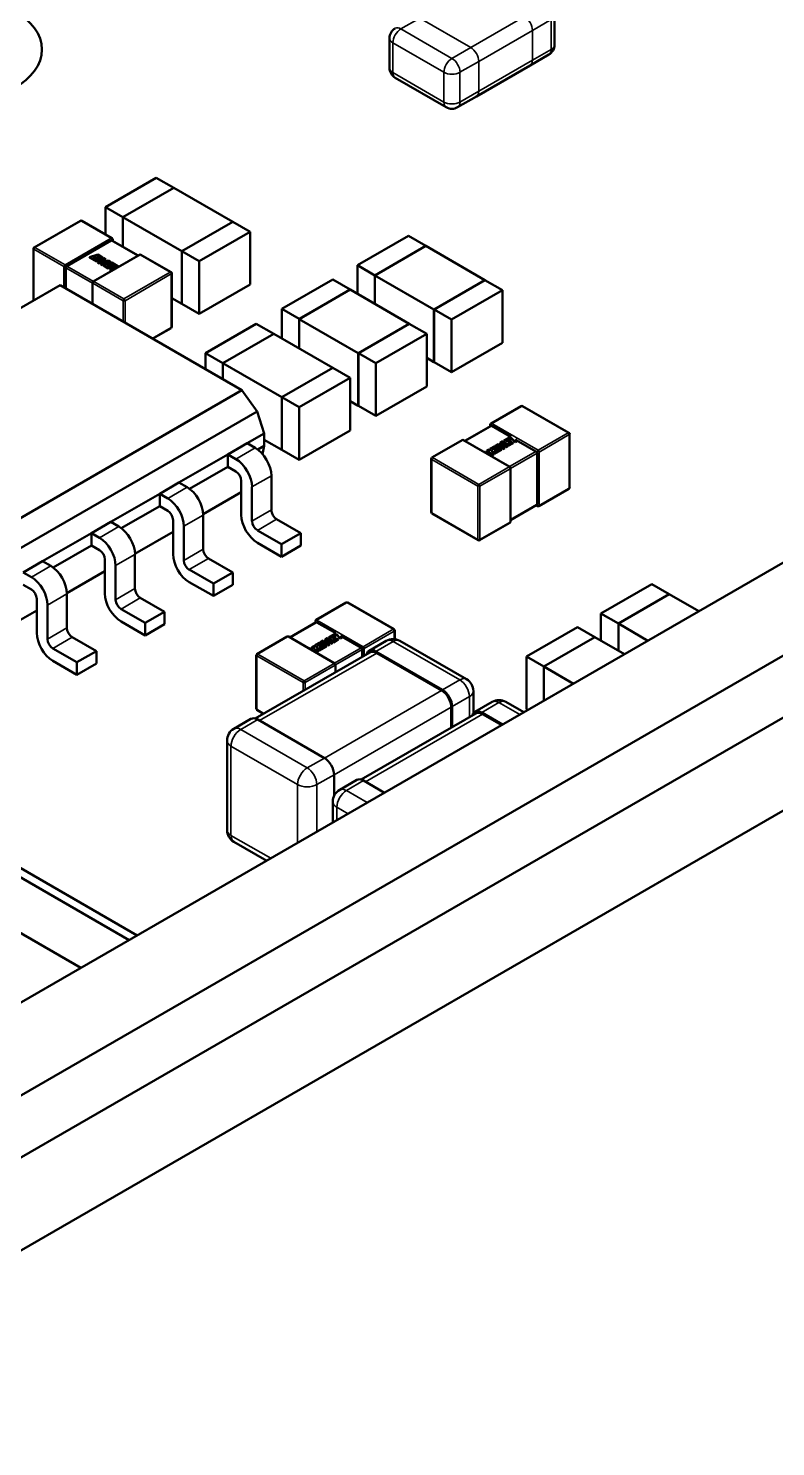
# Model space of a CAD drawing. Header units: millimetres. Extents: x -106 to 841, y -50 to 594.
# Drawn here: x 621.13 to 630.98, y 226.16 to 244.85 of the extents above; entities that cross this region are included whole.
import ezdxf

# ---------------------------------------------------------------- set-up
doc = ezdxf.new("R2010")
doc.units = ezdxf.units.MM
doc.layers.add('Visible (ISO)', color=7, linetype='Continuous', lineweight=50)
doc.layers.add('Visible Narrow (ISO)', color=7, linetype='Continuous', lineweight=35)

msp = doc.modelspace()

# ---------------------------------------------------------------- linework, layer by layer
at = {"layer": 'Visible (ISO)'}
for p, q in [((615.495, 227.593), (677.862, 263.6)), ((615.495, 226.776), (677.862, 262.783)), ((616.556, 226.164), (678.922, 262.171)), ((667.185, 258.66), (619.031, 230.859)), ((628.065, 245.029), (628.065, 244.637)), ((625.891, 244.723), (625.891, 244.331)), ((627.742, 244.364), (627.99, 244.507)), ((627.035, 243.956), (627.742, 244.364)), ((625.966, 244.201), (626.638, 243.813)), ((626.788, 243.813), (627.035, 243.956)), ((622.148, 242.497), (622.819, 242.884)), ((622.819, 242.884), (623.048, 242.752)), ((623.048, 242.752), (622.377, 242.365)), ((622.378, 242.364), (623.049, 242.752)), ((623.048, 242.751), (623.048, 242.752)), ((623.049, 242.752), (623.826, 242.303)), ((622.377, 242.365), (622.148, 242.497)), ((622.148, 242.139), (622.148, 242.497)), ((621.208, 241.966), (621.818, 242.318)), ((622.235, 242.089), (621.837, 242.318)), ((622.377, 241.976), (622.377, 242.365)), ((623.155, 241.916), (622.378, 242.364)), ((622.378, 241.976), (622.378, 242.364)), ((623.826, 242.303), (623.155, 241.916)), ((623.156, 241.915), (623.827, 242.303)), ((623.826, 242.302), (623.826, 242.303)), ((623.827, 242.303), (624.056, 242.17)), ((622.225, 242.057), (621.642, 241.72)), ((622.234, 242.059), (622.579, 241.86)), ((622.244, 242.073), (622.244, 242.053)), ((624.056, 242.17), (623.385, 241.783)), ((624.056, 241.476), (624.056, 242.17)), ((625.469, 241.73), (626.14, 242.118)), ((626.14, 242.118), (626.369, 241.985)), ((621.199, 241.265), (621.199, 241.95)), ((622.049, 241.871), (621.939, 241.836)), ((621.939, 241.836), (621.939, 241.832)), ((621.939, 241.836), (622.031, 241.783)), ((621.984, 241.829), (622.011, 241.838)), ((622.596, 241.869), (621.986, 241.517)), ((621.989, 241.826), (622.011, 241.834)), ((622.011, 241.838), (622.011, 241.834)), ((622.011, 241.838), (622.048, 241.817)), ((622.011, 241.834), (622.048, 241.813)), ((622.031, 241.844), (622.052, 241.851)), ((622.068, 241.823), (622.031, 241.844)), ((622.036, 241.842), (622.052, 241.847)), ((622.111, 241.835), (622.049, 241.871)), ((622.052, 241.851), (622.052, 241.847)), ((622.052, 241.851), (622.091, 241.828)), ((622.052, 241.847), (622.091, 241.824)), ((622.091, 241.828), (622.111, 241.835)), ((622.111, 241.835), (622.111, 241.831)), ((623.013, 241.64), (622.615, 241.869)), ((623.155, 241.222), (623.155, 241.916)), ((623.385, 241.783), (623.156, 241.915)), ((623.156, 241.221), (623.156, 241.915)), ((626.369, 241.985), (625.698, 241.598)), ((625.699, 241.597), (626.37, 241.985)), ((626.369, 241.984), (626.369, 241.985)), ((626.37, 241.985), (627.147, 241.536)), ((621.632, 241.711), (621.629, 241.713)), ((621.629, 241.424), (621.629, 241.698)), ((621.939, 241.832), (622.031, 241.779)), ((622.031, 241.802), (621.984, 241.829)), ((622.12, 241.83), (622.031, 241.802)), ((622.031, 241.783), (622.128, 241.815)), ((622.031, 241.779), (622.107, 241.804)), ((622.031, 241.783), (622.031, 241.779)), ((622.048, 241.817), (622.068, 241.823)), ((622.048, 241.813), (622.068, 241.819)), ((622.048, 241.817), (622.048, 241.813)), ((622.128, 241.815), (622.048, 241.773)), ((622.048, 241.773), (622.048, 241.769)), ((622.048, 241.773), (622.071, 241.76)), ((622.048, 241.769), (622.071, 241.756)), ((622.068, 241.823), (622.068, 241.819)), ((622.071, 241.76), (622.187, 241.781)), ((622.071, 241.756), (622.158, 241.772)), ((622.071, 241.76), (622.071, 241.756)), ((622.187, 241.781), (622.089, 241.75)), ((622.089, 241.75), (622.089, 241.746)), ((622.089, 241.75), (622.111, 241.737)), ((622.089, 241.746), (622.111, 241.733)), ((622.091, 241.824), (622.111, 241.831)), ((622.091, 241.828), (622.091, 241.824)), ((622.092, 241.776), (622.156, 241.809)), ((622.183, 241.794), (622.092, 241.776)), ((622.105, 241.778), (622.156, 241.805)), ((622.111, 241.737), (622.22, 241.772)), ((622.111, 241.733), (622.22, 241.768)), ((622.111, 241.737), (622.111, 241.733)), ((622.156, 241.809), (622.12, 241.83)), ((622.231, 241.766), (622.121, 241.731)), ((622.121, 241.731), (622.121, 241.727)), ((622.121, 241.731), (622.185, 241.694)), ((622.121, 241.727), (622.185, 241.69)), ((622.156, 241.809), (622.156, 241.805)), ((622.166, 241.724), (622.193, 241.733)), ((622.206, 241.701), (622.166, 241.724)), ((622.171, 241.721), (622.193, 241.729)), ((622.22, 241.772), (622.183, 241.794)), ((622.185, 241.694), (622.206, 241.701)), ((622.185, 241.69), (622.206, 241.697)), ((622.185, 241.694), (622.185, 241.69)), ((622.193, 241.733), (622.193, 241.729)), ((622.193, 241.733), (622.23, 241.712)), ((622.193, 241.729), (622.23, 241.708)), ((622.206, 241.701), (622.206, 241.697)), ((622.298, 241.708), (622.21, 241.68)), ((622.21, 241.68), (622.21, 241.676)), ((622.21, 241.68), (622.234, 241.666)), ((622.21, 241.676), (622.234, 241.662)), ((622.213, 241.739), (622.234, 241.746)), ((622.25, 241.718), (622.213, 241.739)), ((622.218, 241.737), (622.234, 241.742)), ((622.22, 241.772), (622.22, 241.768)), ((622.23, 241.712), (622.25, 241.718)), ((622.23, 241.708), (622.25, 241.714)), ((622.23, 241.712), (622.23, 241.708)), ((622.324, 241.712), (622.231, 241.766)), ((622.234, 241.746), (622.273, 241.723)), ((622.234, 241.746), (622.234, 241.742)), ((622.234, 241.742), (622.273, 241.719)), ((622.234, 241.666), (622.255, 241.672)), ((622.234, 241.666), (622.234, 241.662)), ((622.234, 241.662), (622.239, 241.663)), ((622.25, 241.718), (622.25, 241.714)), ((622.273, 241.723), (622.298, 241.708)), ((622.273, 241.719), (622.294, 241.707)), ((623.385, 241.089), (623.385, 241.783)), ((625.698, 241.598), (625.469, 241.73)), ((625.469, 241.354), (625.469, 241.73)), ((621.551, 241.469), (618.307, 239.596)), ((623.947, 240.086), (621.551, 241.469)), ((621.977, 241.223), (621.977, 241.501)), ((623.022, 240.919), (623.022, 241.624)), ((624.056, 241.476), (623.385, 241.089)), ((624.473, 241.155), (625.144, 241.542)), ((625.144, 241.542), (625.373, 241.41)), ((625.698, 241.222), (625.698, 241.598)), ((626.476, 241.149), (625.699, 241.597)), ((625.699, 241.222), (625.699, 241.597)), ((627.147, 241.536), (626.476, 241.149)), ((626.477, 241.148), (627.148, 241.536)), ((627.147, 241.535), (627.147, 241.536)), ((627.148, 241.536), (627.377, 241.404)), ((623.155, 241.222), (623.022, 241.298)), ((624.702, 241.022), (625.373, 241.41)), ((625.373, 241.41), (624.702, 241.023)), ((625.373, 241.41), (626.151, 240.961)), ((625.373, 241.409), (625.373, 241.41)), ((627.377, 241.404), (626.706, 241.016)), ((627.377, 240.709), (627.377, 241.404)), ((623.156, 241.222), (623.155, 241.222)), ((623.385, 241.089), (623.156, 241.221)), ((624.702, 241.023), (624.473, 241.155)), ((624.473, 240.766), (624.473, 241.155)), ((626.476, 240.455), (626.476, 241.149)), ((626.706, 241.016), (626.477, 241.148)), ((626.477, 240.454), (626.477, 241.148)), ((622.772, 240.764), (623.013, 240.903)), ((623.465, 240.573), (624.136, 240.96)), ((624.136, 240.96), (624.365, 240.828)), ((624.702, 240.634), (624.702, 241.023)), ((625.479, 240.573), (624.702, 241.022)), ((624.702, 240.633), (624.702, 241.022)), ((626.151, 240.961), (625.479, 240.573)), ((625.48, 240.573), (626.151, 240.96)), ((626.151, 240.96), (626.151, 240.961)), ((626.151, 240.96), (626.38, 240.828)), ((626.706, 240.322), (626.706, 241.016)), ((624.365, 240.828), (623.694, 240.441)), ((623.695, 240.44), (624.366, 240.828)), ((624.365, 240.827), (624.365, 240.828)), ((624.366, 240.828), (625.143, 240.379)), ((626.38, 240.828), (625.709, 240.441)), ((626.38, 240.134), (626.38, 240.828)), ((623.694, 240.441), (623.465, 240.573)), ((623.465, 240.364), (623.465, 240.573)), ((625.479, 239.879), (625.479, 240.573)), ((625.709, 240.441), (625.48, 240.573)), ((625.48, 239.879), (625.48, 240.573)), ((627.377, 240.709), (626.706, 240.322)), ((623.694, 240.232), (623.694, 240.441)), ((624.472, 239.992), (623.695, 240.44)), ((623.695, 240.231), (623.695, 240.44)), ((625.143, 240.379), (624.472, 239.992)), ((624.472, 239.991), (625.143, 240.379)), ((625.143, 240.378), (625.143, 240.379)), ((625.143, 240.379), (625.373, 240.246)), ((625.709, 239.747), (625.709, 240.441)), ((626.476, 240.455), (626.38, 240.51)), ((626.477, 240.455), (626.476, 240.455)), ((626.706, 240.322), (626.477, 240.454)), ((625.373, 240.246), (624.701, 239.859)), ((625.373, 239.552), (625.373, 240.246)), ((620.703, 238.212), (623.947, 240.086)), ((624.149, 239.806), (623.947, 240.086)), ((624.472, 239.298), (624.472, 239.992)), ((624.701, 239.859), (624.472, 239.991)), ((624.472, 239.297), (624.472, 239.991)), ((626.38, 240.134), (625.709, 239.747)), ((624.149, 239.806), (620.844, 237.897)), ((624.238, 239.514), (624.149, 239.806)), ((624.701, 239.165), (624.701, 239.859)), ((625.479, 239.879), (625.373, 239.941)), ((625.48, 239.88), (625.479, 239.879)), ((625.709, 239.747), (625.48, 239.879)), ((627.625, 239.876), (627.228, 239.646)), ((627.644, 239.876), (628.254, 239.523)), ((626.883, 239.417), (627.228, 239.616)), ((627.218, 239.61), (627.218, 239.63)), ((627.237, 239.614), (627.487, 239.47)), ((624.238, 239.514), (624.016, 239.385)), ((624.238, 239.351), (624.238, 239.514)), ((624.472, 239.298), (624.238, 239.432)), ((625.373, 239.552), (624.701, 239.165)), ((626.848, 239.426), (626.45, 239.197)), ((626.866, 239.426), (627.476, 239.074)), ((627.384, 239.411), (627.347, 239.39)), ((627.445, 239.348), (627.384, 239.411)), ((627.491, 239.473), (627.395, 239.417)), ((627.395, 239.417), (627.395, 239.413)), ((627.395, 239.417), (627.455, 239.354)), ((627.395, 239.413), (627.455, 239.35)), ((627.43, 239.419), (627.469, 239.442)), ((627.442, 239.407), (627.43, 239.419)), ((627.433, 239.417), (627.469, 239.438)), ((627.478, 239.429), (627.442, 239.407)), ((627.453, 239.396), (627.489, 239.417)), ((627.455, 239.393), (627.489, 239.413)), ((627.508, 239.403), (627.468, 239.38)), ((627.469, 239.442), (627.495, 239.457)), ((627.469, 239.438), (627.495, 239.452)), ((627.489, 239.417), (627.478, 239.429)), ((627.489, 239.417), (627.489, 239.413)), ((627.495, 239.457), (627.495, 239.452)), ((627.495, 239.457), (627.544, 239.406)), ((627.495, 239.452), (627.544, 239.401)), ((627.52, 239.391), (627.508, 239.403)), ((627.544, 239.406), (627.569, 239.42)), ((627.544, 239.401), (627.569, 239.415)), ((627.544, 239.406), (627.544, 239.401)), ((627.569, 239.42), (627.551, 239.438)), ((627.561, 239.427), (627.82, 239.278)), ((627.569, 239.42), (627.569, 239.415)), ((628.263, 239.507), (628.263, 238.803)), ((623.761, 239.238), (623.117, 238.867)), ((624.016, 239.385), (623.761, 239.238)), ((623.761, 239.238), (623.761, 239.075)), ((623.867, 239.177), (623.761, 239.238)), ((624.122, 239.324), (624.016, 239.385)), ((624.154, 239.302), (624.238, 239.351)), ((624.218, 239.241), (624.238, 239.351)), ((624.472, 239.298), (624.472, 239.298)), ((624.701, 239.165), (624.472, 239.297)), ((627.146, 239.273), (627.138, 239.269)), ((627.163, 239.255), (627.146, 239.273)), ((627.199, 239.305), (627.171, 239.288)), ((627.171, 239.288), (627.171, 239.284)), ((627.171, 239.288), (627.171, 239.25)), ((627.171, 239.284), (627.171, 239.25)), ((627.188, 239.241), (627.238, 239.229)), ((627.198, 239.259), (627.199, 239.305)), ((627.264, 239.244), (627.198, 239.259)), ((627.199, 239.305), (627.199, 239.3)), ((627.199, 239.259), (627.199, 239.3)), ((627.2, 239.234), (627.238, 239.225)), ((627.276, 239.349), (627.213, 239.312)), ((627.213, 239.312), (627.213, 239.308)), ((627.213, 239.312), (627.273, 239.249)), ((627.213, 239.308), (627.273, 239.245)), ((627.238, 239.229), (627.264, 239.244)), ((627.238, 239.225), (627.264, 239.239)), ((627.238, 239.229), (627.238, 239.225)), ((627.248, 239.314), (627.287, 239.337)), ((627.26, 239.302), (627.248, 239.314)), ((627.251, 239.312), (627.287, 239.332)), ((627.296, 239.323), (627.26, 239.302)), ((627.264, 239.244), (627.264, 239.239)), ((627.271, 239.291), (627.307, 239.312)), ((627.286, 239.275), (627.271, 239.291)), ((627.273, 239.288), (627.307, 239.308)), ((627.273, 239.249), (627.365, 239.302)), ((627.273, 239.245), (627.365, 239.298)), ((627.273, 239.249), (627.273, 239.245)), ((627.287, 239.337), (627.276, 239.349)), ((627.32, 239.374), (627.284, 239.353)), ((627.284, 239.353), (627.284, 239.349)), ((627.284, 239.353), (627.333, 239.302)), ((627.284, 239.349), (627.331, 239.301)), ((627.333, 239.302), (627.286, 239.275)), ((627.287, 239.337), (627.287, 239.332)), ((627.307, 239.312), (627.296, 239.323)), ((627.307, 239.312), (627.307, 239.308)), ((627.365, 239.302), (627.311, 239.358)), ((627.311, 239.358), (627.382, 239.312)), ((627.378, 239.337), (627.32, 239.374)), ((627.321, 239.347), (627.382, 239.308)), ((627.347, 239.39), (627.347, 239.386)), ((627.347, 239.39), (627.378, 239.337)), ((627.347, 239.386), (627.374, 239.34)), ((627.365, 239.302), (627.365, 239.298)), ((627.405, 239.325), (627.369, 239.392)), ((627.369, 239.392), (627.423, 239.336)), ((627.374, 239.383), (627.423, 239.332)), ((627.382, 239.312), (627.405, 239.325)), ((627.382, 239.308), (627.405, 239.321)), ((627.382, 239.312), (627.382, 239.308)), ((627.405, 239.325), (627.405, 239.321)), ((627.423, 239.336), (627.445, 239.348)), ((627.423, 239.332), (627.445, 239.344)), ((627.423, 239.336), (627.423, 239.332)), ((627.445, 239.348), (627.445, 239.344)), ((627.468, 239.38), (627.453, 239.396)), ((627.455, 239.354), (627.52, 239.391)), ((627.455, 239.35), (627.52, 239.387)), ((627.455, 239.354), (627.455, 239.35)), ((627.52, 239.391), (627.52, 239.387)), ((627.834, 239.27), (627.83, 239.268)), ((627.834, 238.581), (627.834, 239.255)), ((623.256, 238.784), (623.761, 239.075)), ((623.867, 239.014), (623.761, 239.075)), ((626.44, 239.181), (626.44, 238.476)), ((627.486, 239.058), (627.486, 238.354)), ((623.117, 238.867), (622.863, 238.72)), ((623.224, 238.806), (623.117, 238.867)), ((623.938, 238.442), (623.938, 238.891)), ((624.334, 238.508), (624.334, 238.957)), ((622.863, 238.72), (622.219, 238.348)), ((622.863, 238.72), (622.863, 238.557)), ((622.969, 238.659), (622.863, 238.72)), ((623.938, 238.739), (623.436, 238.449)), ((624.079, 238.81), (624.079, 238.361)), ((628.254, 238.787), (627.856, 238.557)), ((622.358, 238.265), (622.863, 238.557)), ((622.969, 238.495), (622.863, 238.557)), ((627.486, 238.374), (627.83, 238.573)), ((627.838, 238.557), (627.82, 238.567)), ((622.219, 238.348), (621.965, 238.201)), ((622.326, 238.287), (622.219, 238.348)), ((623.04, 237.924), (623.04, 238.373)), ((623.181, 238.291), (623.181, 237.842)), ((623.436, 237.989), (623.436, 238.438)), ((624.723, 238.201), (624.404, 238.385)), ((626.45, 238.46), (627.06, 238.108)), ((627.476, 238.338), (627.078, 238.108)), ((621.965, 238.201), (621.321, 237.83)), ((621.965, 238.201), (621.965, 238.038)), ((622.071, 238.14), (621.965, 238.201)), ((623.04, 238.22), (622.537, 237.93)), ((624.468, 238.054), (624.15, 238.238)), ((624.723, 238.201), (624.468, 238.054)), ((624.723, 238.038), (624.723, 238.201)), ((621.46, 237.747), (621.965, 238.038)), ((622.071, 237.977), (621.965, 238.038)), ((622.538, 237.471), (622.538, 237.92)), ((624.468, 237.891), (624.15, 238.075)), ((624.468, 238.054), (624.468, 237.891)), ((624.468, 237.891), (624.723, 238.038)), ((621.321, 237.83), (621.067, 237.683)), ((621.428, 237.769), (621.321, 237.83)), ((622.142, 237.405), (622.142, 237.854)), ((622.283, 237.773), (622.283, 237.324)), ((623.825, 237.683), (623.506, 237.867)), ((621.173, 237.622), (621.067, 237.683)), ((622.142, 237.702), (621.639, 237.412)), ((623.57, 237.536), (623.252, 237.72)), ((623.57, 237.373), (623.252, 237.556)), ((623.825, 237.683), (623.57, 237.536)), ((623.57, 237.536), (623.57, 237.373)), ((623.825, 237.52), (623.825, 237.683)), ((621.173, 237.458), (621.067, 237.52)), ((621.64, 236.952), (621.64, 237.401)), ((622.927, 237.165), (622.608, 237.348)), ((623.57, 237.373), (623.825, 237.52)), ((628.676, 237.142), (629.347, 237.529)), ((629.576, 237.397), (628.905, 237.009)), ((628.905, 237.009), (629.576, 237.396)), ((629.347, 237.529), (629.576, 237.397)), ((629.576, 237.396), (629.576, 237.397)), ((629.576, 237.396), (629.966, 237.172)), ((621.244, 237.183), (620.844, 236.953)), ((621.244, 236.887), (621.244, 237.336)), ((621.385, 237.254), (621.385, 236.805)), ((622.672, 237.018), (622.354, 237.201)), ((622.927, 237.165), (622.672, 237.018)), ((622.927, 237.001), (622.927, 237.165)), ((625.321, 237.287), (624.923, 237.057)), ((625.34, 237.287), (625.95, 236.935)), ((622.672, 236.854), (622.354, 237.038)), ((622.672, 237.018), (622.672, 236.854)), ((622.672, 236.854), (622.927, 237.001)), ((624.579, 236.828), (624.924, 237.027)), ((624.914, 237.021), (624.914, 237.041)), ((624.933, 237.025), (625.182, 236.881)), ((628.905, 237.009), (628.676, 237.142)), ((628.676, 236.783), (628.676, 237.142)), ((628.905, 236.65), (628.905, 237.009)), ((629.295, 236.784), (628.905, 237.009)), ((628.905, 236.65), (628.905, 237.009)), ((622.029, 236.646), (621.71, 236.83)), ((624.543, 236.838), (624.145, 236.608)), ((624.562, 236.838), (625.172, 236.485)), ((625.08, 236.823), (625.043, 236.801)), ((625.043, 236.801), (625.043, 236.797)), ((625.043, 236.801), (625.073, 236.748)), ((625.043, 236.797), (625.07, 236.751)), ((625.101, 236.736), (625.065, 236.803)), ((625.065, 236.803), (625.119, 236.747)), ((625.07, 236.794), (625.119, 236.743)), ((625.141, 236.759), (625.08, 236.823)), ((625.186, 236.884), (625.09, 236.828)), ((625.09, 236.828), (625.09, 236.824)), ((625.09, 236.828), (625.151, 236.765)), ((625.09, 236.824), (625.151, 236.761)), ((625.126, 236.83), (625.165, 236.853)), ((625.137, 236.819), (625.126, 236.83)), ((625.128, 236.828), (625.165, 236.849)), ((625.174, 236.84), (625.137, 236.819)), ((625.148, 236.807), (625.185, 236.828)), ((625.164, 236.791), (625.148, 236.807)), ((625.151, 236.804), (625.185, 236.824)), ((625.151, 236.765), (625.215, 236.802)), ((625.151, 236.761), (625.215, 236.798)), ((625.204, 236.814), (625.164, 236.791)), ((625.165, 236.853), (625.191, 236.868)), ((625.165, 236.849), (625.191, 236.864)), ((625.185, 236.828), (625.174, 236.84)), ((625.185, 236.828), (625.185, 236.824)), ((625.191, 236.868), (625.191, 236.864)), ((625.191, 236.868), (625.24, 236.817)), ((625.191, 236.864), (625.24, 236.813)), ((625.215, 236.802), (625.204, 236.814)), ((625.215, 236.802), (625.215, 236.798)), ((625.24, 236.817), (625.264, 236.831)), ((625.24, 236.813), (625.264, 236.827)), ((625.24, 236.817), (625.24, 236.813)), ((625.264, 236.831), (625.247, 236.849)), ((625.257, 236.838), (625.516, 236.689)), ((625.264, 236.831), (625.264, 236.827)), ((625.959, 236.918), (625.959, 236.805)), ((627.694, 236.575), (628.365, 236.962)), ((628.594, 236.83), (627.923, 236.442)), ((627.923, 236.442), (628.594, 236.829)), ((628.365, 236.962), (628.594, 236.83)), ((628.594, 236.829), (628.594, 236.83)), ((628.594, 236.829), (628.984, 236.605)), ((621.774, 236.499), (621.456, 236.683)), ((622.029, 236.646), (621.774, 236.499)), ((622.029, 236.483), (622.029, 236.646)), ((625.633, 236.63), (624.123, 235.759)), ((624.841, 236.685), (624.834, 236.68)), ((624.859, 236.666), (624.841, 236.685)), ((624.895, 236.716), (624.867, 236.699)), ((624.867, 236.699), (624.867, 236.695)), ((624.867, 236.699), (624.867, 236.661)), ((624.867, 236.695), (624.867, 236.661)), ((624.883, 236.652), (624.934, 236.64)), ((624.894, 236.67), (624.895, 236.716)), ((624.894, 236.67), (624.895, 236.712)), ((624.959, 236.655), (624.894, 236.67)), ((624.895, 236.716), (624.895, 236.712)), ((624.896, 236.645), (624.934, 236.636)), ((624.971, 236.76), (624.908, 236.723)), ((624.908, 236.723), (624.908, 236.719)), ((624.908, 236.723), (624.969, 236.66)), ((624.908, 236.719), (624.969, 236.656)), ((624.934, 236.64), (624.959, 236.655)), ((624.934, 236.636), (624.959, 236.651)), ((624.934, 236.64), (624.934, 236.636)), ((624.944, 236.725), (624.983, 236.748)), ((624.955, 236.713), (624.944, 236.725)), ((624.947, 236.723), (624.983, 236.744)), ((624.992, 236.735), (624.955, 236.713)), ((624.959, 236.655), (624.959, 236.651)), ((624.966, 236.702), (625.003, 236.723)), ((624.982, 236.686), (624.966, 236.702)), ((624.969, 236.699), (625.003, 236.719)), ((624.969, 236.66), (625.061, 236.713)), ((624.969, 236.656), (625.061, 236.709)), ((624.969, 236.66), (624.969, 236.656)), ((624.983, 236.748), (624.971, 236.76)), ((625.016, 236.785), (624.98, 236.765)), ((624.98, 236.765), (624.98, 236.76)), ((624.98, 236.765), (625.029, 236.713)), ((624.98, 236.76), (625.026, 236.712)), ((625.029, 236.713), (624.982, 236.686)), ((624.983, 236.748), (624.983, 236.744)), ((625.003, 236.723), (624.992, 236.735)), ((625.003, 236.723), (625.003, 236.719)), ((625.061, 236.713), (625.007, 236.769)), ((625.007, 236.769), (625.078, 236.723)), ((625.073, 236.748), (625.016, 236.785)), ((625.017, 236.759), (625.078, 236.719)), ((625.061, 236.713), (625.061, 236.709)), ((625.078, 236.723), (625.101, 236.736)), ((625.078, 236.719), (625.101, 236.732)), ((625.078, 236.723), (625.078, 236.719)), ((625.101, 236.736), (625.101, 236.732)), ((625.119, 236.747), (625.141, 236.759)), ((625.119, 236.743), (625.141, 236.755)), ((625.119, 236.747), (625.119, 236.743)), ((625.141, 236.759), (625.141, 236.755)), ((625.151, 236.765), (625.151, 236.761)), ((625.529, 236.681), (625.526, 236.679)), ((625.529, 236.57), (625.529, 236.666)), ((625.848, 236.782), (625.622, 236.652)), ((625.712, 236.643), (626.588, 236.136)), ((625.723, 236.621), (626.577, 236.128)), ((626.028, 236.782), (626.905, 236.276)), ((621.774, 236.336), (621.456, 236.519)), ((621.774, 236.499), (621.774, 236.336)), ((621.774, 236.336), (622.029, 236.483)), ((624.136, 236.592), (624.136, 235.887)), ((625.181, 236.469), (625.181, 236.37)), ((627.923, 236.442), (627.694, 236.575)), ((627.694, 235.881), (627.694, 236.575)), ((628.313, 236.217), (627.923, 236.442)), ((627.923, 235.993), (627.923, 236.442)), ((627.923, 235.992), (627.923, 236.442)), ((626.995, 235.827), (626.995, 236.12)), ((624.145, 235.871), (624.232, 235.821)), ((626.704, 235.639), (626.704, 235.908)), ((626.716, 235.646), (626.716, 235.916)), ((627.242, 235.977), (627.016, 235.847)), ((627.422, 235.977), (627.659, 235.84)), ((627.711, 235.87), (627.694, 235.881)), ((624.066, 235.753), (623.84, 235.623)), ((624.156, 235.744), (625.033, 235.238)), ((627.027, 235.826), (625.517, 234.954)), ((627.106, 235.838), (627.38, 235.679)), ((627.117, 235.817), (627.368, 235.672)), ((623.75, 234.291), (623.75, 235.467)), ((625.16, 234.737), (625.16, 235.018)), ((625.46, 234.949), (625.234, 234.818)), ((625.55, 234.94), (625.825, 234.781)), ((619.416, 234.597), (622.461, 232.839)), ((622.567, 232.9), (619.487, 234.679)), ((625.144, 234.388), (625.144, 234.662)), ((623.84, 234.135), (624.273, 233.885)), ((621.825, 232.472), (619.416, 233.862))]:
    msp.add_line(p, q, dxfattribs=at)
for centre, radius, start, end in [((626.041, 244.723), 0.15, 120, 180), ((627.915, 244.637), 0.15, 300, 360), ((626.041, 244.331), 0.15, 180, 240), ((626.713, 243.943), 0.15, 240, 300), ((621.828, 242.302), 0.0187, 60, 120), ((622.225, 242.073), 0.0187, 0, 60), ((621.218, 241.95), 0.0187, 120, 180), ((622.605, 241.853), 0.0187, 60, 120), ((621.996, 241.501), 0.0187, 120, 180), ((623.003, 241.624), 0.0187, 0, 60), ((623.003, 240.919), 0.0187, 300, 0), ((627.635, 239.859), 0.0187, 60, 120), ((627.237, 239.63), 0.0187, 120, 180), ((626.857, 239.41), 0.0187, 60, 120), ((628.245, 239.507), 0.0187, 360, 60), ((626.459, 239.181), 0.0187, 120, 180), ((627.467, 239.058), 0.0187, 360, 60), ((628.245, 238.803), 0.0187, 300, 360), ((626.459, 238.476), 0.0187, 180, 240), ((627.847, 238.573), 0.0187, 240, 300), ((627.467, 238.354), 0.0187, 300, 360), ((627.069, 238.124), 0.0187, 240, 300), ((625.33, 237.27), 0.0187, 60, 120), ((624.933, 237.041), 0.0187, 120, 180), ((624.553, 236.821), 0.0187, 60, 120), ((625.938, 236.626), 0.18, 60, 120), ((625.94, 236.918), 0.0187, 360, 60), ((624.155, 236.592), 0.0187, 120, 180), ((625.163, 236.469), 0.0187, 360, 60), ((626.815, 236.12), 0.18, 0, 60), ((624.155, 235.887), 0.0187, 180, 240), ((627.332, 235.821), 0.18, 60, 120), ((623.93, 235.467), 0.18, 120, 180), ((625.324, 234.662), 0.18, 120, 180), ((623.93, 234.291), 0.18, 180, 240)]:
    msp.add_arc(centre, radius, start, end, dxfattribs=at)
msp.add_ellipse((620.063, 244.574), major_axis=(-1.25, 0), ratio=0.57735, dxfattribs=at)
for centre, major_axis, start_param, end_param in [((622.225, 242.073), (0.0132, 0.0229), 4.415138, 4.712389), ((627.237, 239.63), (0.0132, -0.0229), 4.712389, 5.00964), ((624.122, 239.079), (0.15, -0.26), 0.785398, 2.356194), ((623.867, 238.932), (-0.15, 0.26), 3.926991, 5.497787), ((623.867, 238.932), (0.05, -0.0866), 0.785398, 2.356194), ((622.969, 238.414), (-0.15, 0.26), 3.926991, 5.497787), ((623.224, 238.561), (0.15, -0.26), 0.785398, 2.356194), ((622.969, 238.414), (0.05, -0.0866), 0.785398, 2.356194), ((624.404, 238.467), (0.05, -0.0866), 3.926991, 5.497787), ((627.847, 238.573), (-0.0132, 0.0229), 1.273545, 1.570796), ((622.326, 238.042), (0.15, -0.26), 0.785398, 2.356194), ((624.15, 238.32), (0.15, -0.26), 3.926991, 5.497787), ((624.15, 238.32), (-0.05, 0.0866), 0.785398, 2.356194), ((622.071, 237.895), (-0.15, 0.26), 3.926991, 5.497787), ((622.071, 237.895), (0.05, -0.0866), 0.785398, 2.356194), ((623.252, 237.801), (0.15, -0.26), 3.926991, 5.497787), ((623.506, 237.948), (0.05, -0.0866), 3.926991, 5.497787), ((621.428, 237.524), (0.15, -0.26), 0.785398, 2.356194), ((623.252, 237.801), (-0.05, 0.0866), 0.785398, 2.356194), ((621.173, 237.377), (-0.15, 0.26), 3.926991, 5.497787), ((621.173, 237.377), (0.05, -0.0866), 0.785398, 2.356194), ((622.354, 237.283), (0.15, -0.26), 3.926991, 5.497787), ((622.608, 237.43), (0.05, -0.0866), 3.926991, 5.497787), ((622.354, 237.283), (-0.05, 0.0866), 0.785398, 2.356194), ((624.933, 237.041), (0.0132, -0.0229), 4.712389, 5.00964), ((621.456, 236.764), (0.15, -0.26), 3.926991, 5.497787), ((621.456, 236.764), (-0.05, 0.0866), 0.785398, 2.356194), ((621.71, 236.911), (0.05, -0.0866), 3.926991, 5.497787), ((625.712, 236.496), (-0.09, 0.156), 5.497787, 6.805964), ((625.723, 236.474), (-0.09, 0.156), 5.497787, 6.283185), ((626.577, 235.981), (-0.09, 0.156), 3.926991, 5.497787), ((626.588, 235.989), (-0.09, 0.156), 3.926991, 5.497787), ((627.106, 235.691), (-0.09, 0.156), 5.497787, 6.805964), ((624.156, 235.597), (-0.09, 0.156), 5.497787, 6.283185), ((627.117, 235.67), (-0.09, 0.156), 5.497787, 6.283185), ((625.033, 235.091), (-0.09, 0.156), 3.926991, 5.497787), ((625.55, 234.793), (-0.09, 0.156), 5.497787, 6.283185)]:
    msp.add_ellipse(centre, major_axis=major_axis, ratio=0.57735, start_param=start_param, end_param=end_param, dxfattribs=at)
for points in [[(622.225, 242.057), (622.229, 242.059), (622.233, 242.06), (622.234, 242.059)], [(621.629, 241.698), (621.629, 241.702), (621.63, 241.706), (621.632, 241.711)], [(621.632, 241.711), (621.635, 241.715), (621.639, 241.718), (621.642, 241.72)], [(627.228, 239.616), (627.23, 239.617), (627.233, 239.616), (627.237, 239.614)], [(627.82, 239.278), (627.824, 239.276), (627.827, 239.272), (627.83, 239.268)], [(627.83, 239.268), (627.832, 239.263), (627.834, 239.259), (627.834, 239.255)], [(627.834, 238.581), (627.834, 238.577), (627.832, 238.574), (627.83, 238.573)], [(624.924, 237.027), (624.925, 237.028), (624.929, 237.027), (624.933, 237.025)], [(625.516, 236.689), (625.52, 236.687), (625.523, 236.683), (625.526, 236.679)], [(625.526, 236.679), (625.528, 236.675), (625.529, 236.67), (625.529, 236.666)]]:
    msp.add_open_spline(points, degree=3, dxfattribs=at)
at = {"layer": 'Visible Narrow (ISO)'}
for p, q in [((626.288, 244.988), (626.041, 244.845)), ((626.041, 244.845), (626.713, 244.457)), ((626.96, 244.6), (626.288, 244.988)), ((626.96, 244.6), (627.667, 245.008)), ((627.773, 244.825), (627.066, 244.416)), ((628.021, 244.968), (627.773, 244.825)), ((627.773, 244.433), (627.773, 244.825)), ((628.021, 244.576), (628.021, 244.968)), ((626.607, 244.274), (625.935, 244.661)), ((625.935, 244.661), (625.935, 244.269)), ((626.713, 244.457), (626.96, 244.6)), ((627.773, 244.433), (628.021, 244.576)), ((625.935, 244.269), (626.607, 243.882)), ((626.607, 243.882), (626.607, 244.274)), ((627.066, 244.416), (626.819, 244.274)), ((626.819, 244.274), (626.819, 243.882)), ((627.066, 244.025), (627.773, 244.433)), ((627.066, 244.416), (627.066, 244.025)), ((626.819, 243.882), (627.066, 244.025)), ((621.828, 242.318), (621.218, 241.965)), ((622.225, 242.088), (621.828, 242.318)), ((621.616, 241.736), (622.225, 242.088)), ((622.574, 241.856), (622.225, 242.057)), ((621.602, 241.713), (621.204, 241.942)), ((621.204, 241.942), (621.204, 241.269)), ((621.218, 241.965), (621.616, 241.736)), ((622.605, 241.868), (621.996, 241.516)), ((623.003, 241.639), (622.605, 241.868)), ((621.602, 241.439), (621.602, 241.713)), ((621.977, 241.497), (621.629, 241.698)), ((621.642, 241.72), (621.99, 241.519)), ((622.273, 241.723), (622.273, 241.719)), ((622.38, 241.264), (621.982, 241.493)), ((621.982, 241.493), (621.982, 241.22)), ((621.996, 241.516), (622.393, 241.287)), ((622.393, 241.287), (623.003, 241.639)), ((623.016, 241.616), (622.407, 241.264)), ((623.016, 240.912), (623.016, 241.616)), ((622.38, 240.99), (622.38, 241.264)), ((622.407, 241.264), (622.407, 240.975)), ((622.766, 240.767), (623.016, 240.912)), ((627.635, 239.875), (627.237, 239.645)), ((628.245, 239.522), (627.635, 239.875)), ((627.237, 239.614), (626.889, 239.413)), ((627.237, 239.645), (627.847, 239.293)), ((626.857, 239.426), (626.459, 239.196)), ((627.467, 239.073), (626.857, 239.426)), ((627.469, 239.442), (627.469, 239.438)), ((627.847, 239.293), (628.245, 239.522)), ((628.258, 239.5), (627.86, 239.27)), ((628.258, 238.795), (628.258, 239.5)), ((623.867, 239.177), (624.122, 239.324)), ((627.472, 239.077), (627.82, 239.278)), ((627.834, 239.255), (627.486, 239.054)), ((627.86, 239.27), (627.86, 238.566)), ((626.446, 239.173), (626.446, 238.469)), ((627.056, 238.821), (626.446, 239.173)), ((626.459, 239.196), (627.069, 238.844)), ((627.069, 238.844), (627.467, 239.073)), ((627.48, 239.05), (627.082, 238.821)), ((627.48, 238.346), (627.48, 239.05)), ((624.334, 238.957), (624.079, 238.81)), ((622.969, 238.659), (623.224, 238.806)), ((627.056, 238.117), (627.056, 238.821)), ((627.082, 238.821), (627.082, 238.117)), ((627.86, 238.566), (628.258, 238.795)), ((624.079, 238.361), (624.334, 238.508)), ((626.446, 238.469), (627.056, 238.117)), ((627.486, 238.38), (627.834, 238.581)), ((622.071, 238.14), (622.326, 238.287)), ((623.436, 238.438), (623.181, 238.291)), ((624.404, 238.385), (624.15, 238.238)), ((627.082, 238.117), (627.48, 238.346)), ((622.538, 237.92), (622.283, 237.773)), ((623.181, 237.842), (623.436, 237.989)), ((621.173, 237.622), (621.428, 237.769)), ((623.506, 237.867), (623.252, 237.72)), ((621.64, 237.401), (621.385, 237.254)), ((622.283, 237.324), (622.538, 237.471)), ((622.608, 237.348), (622.354, 237.201)), ((625.33, 237.286), (624.933, 237.056)), ((625.94, 236.934), (625.33, 237.286)), ((624.933, 237.025), (624.585, 236.825)), ((624.933, 237.056), (625.543, 236.704)), ((621.385, 236.805), (621.64, 236.952)), ((621.71, 236.83), (621.456, 236.683)), ((624.553, 236.837), (624.155, 236.607)), ((625.163, 236.485), (624.553, 236.837)), ((625.165, 236.853), (625.165, 236.849)), ((625.543, 236.704), (625.94, 236.934)), ((625.954, 236.911), (625.556, 236.681)), ((625.954, 236.806), (625.954, 236.911)), ((624.155, 236.607), (624.765, 236.255)), ((625.723, 236.621), (624.18, 235.731)), ((625.168, 236.488), (625.516, 236.689)), ((625.529, 236.666), (625.181, 236.465)), ((625.556, 236.681), (625.556, 236.586)), ((625.938, 236.773), (625.712, 236.643)), ((625.938, 236.773), (626.815, 236.267)), ((624.142, 236.584), (624.142, 235.88)), ((624.751, 236.232), (624.142, 236.584)), ((624.765, 236.255), (625.163, 236.485)), ((625.176, 236.462), (624.778, 236.232)), ((625.176, 236.366), (625.176, 236.462)), ((624.751, 236.121), (624.751, 236.232)), ((624.778, 236.232), (624.778, 236.137)), ((626.815, 236.267), (626.588, 236.136)), ((626.577, 236.128), (625.034, 235.237)), ((626.942, 236.047), (626.716, 235.916)), ((626.942, 235.777), (626.942, 236.047)), ((624.142, 235.88), (624.237, 235.825)), ((626.704, 235.908), (625.16, 235.016)), ((627.332, 235.968), (627.106, 235.838)), ((627.332, 235.968), (627.607, 235.81)), ((624.156, 235.744), (623.93, 235.614)), ((627.117, 235.817), (625.574, 234.926)), ((623.93, 235.614), (624.806, 235.108)), ((623.802, 234.218), (623.802, 235.393)), ((623.802, 235.393), (624.679, 234.887)), ((625.033, 235.238), (624.806, 235.108)), ((625.16, 235.018), (624.934, 234.887)), ((625.55, 234.94), (625.324, 234.809)), ((624.679, 234.12), (624.679, 234.887)), ((624.934, 234.267), (624.934, 234.887)), ((625.324, 234.809), (625.598, 234.65)), ((625.196, 234.418), (625.196, 234.589)), ((625.196, 234.589), (625.344, 234.503)), ((623.802, 234.218), (624.326, 233.916))]:
    msp.add_line(p, q, dxfattribs=at)
for centre, major_axis, start_param, end_param in [((626.041, 244.723), (0.075, 0.13), 0.785398, 2.356195), ((626.041, 244.723), (-0.075, 0.13), 5.497787, 6.283185), ((627.667, 244.886), (0.075, -0.13), 0.785398, 2.356194), ((626.041, 244.723), (-0.15, 0), 0, 0.785398), ((627.915, 244.637), (0.15, 0), 5.497787, 6.283185), ((626.713, 244.335), (0.075, 0.13), 0.785398, 2.356195), ((626.713, 244.335), (-0.075, 0.13), 3.926991, 5.497787), ((626.96, 244.478), (-0.075, 0.13), 3.926991, 5.497787), ((627.915, 244.637), (0.075, -0.13), 0, 0.785398), ((626.041, 244.331), (-0.15, 0), 0, 0.785398), ((626.041, 244.331), (-0.075, -0.13), 5.497787, 6.283185), ((626.713, 244.335), (0.15, 0), 3.926991, 5.497787), ((627.667, 244.494), (0.075, -0.13), 0, 0.785398), ((626.96, 244.086), (0.075, -0.13), 0, 0.785398), ((626.713, 243.943), (-0.15, 0), 0.785398, 2.356195), ((626.713, 243.943), (-0.075, -0.13), 5.497787, 6.283185), ((626.713, 243.943), (0.075, -0.13), 0, 0.785398), ((621.828, 242.302), (-0.0094, 0.0162), 5.497787, 6.283185), ((621.828, 242.302), (0.0094, 0.0162), 0, 0.785398), ((622.225, 242.073), (0.0094, 0.0162), 0, 0.785398), ((622.225, 242.073), (0.0094, -0.0162), 0.785398, 2.356194), ((622.225, 242.073), (0.0187, 0), 5.497787, 6.283185), ((621.218, 241.95), (-0.0187, 0), 0, 0.785398), ((621.218, 241.95), (-0.0094, -0.0162), 3.926991, 5.497787), ((621.218, 241.95), (-0.0094, 0.0162), 5.497787, 6.283185), ((622.605, 241.853), (-0.0094, 0.0162), 5.497787, 6.283185), ((622.605, 241.853), (0.0094, 0.0162), 0, 0.785398), ((621.616, 241.72), (-0.0094, -0.0162), 3.926991, 5.497787), ((621.616, 241.72), (-0.0187, 0), 0.785398, 2.356195), ((621.616, 241.72), (-0.0094, 0.0162), 3.926991, 5.497787), ((621.996, 241.501), (-0.0187, 0), 0, 0.785398), ((621.996, 241.501), (-0.0094, -0.0162), 3.926991, 5.497787), ((621.996, 241.501), (-0.0094, 0.0162), 5.497787, 6.283185), ((623.003, 241.624), (0.0094, 0.0162), 0, 0.785398), ((623.003, 241.624), (-0.0094, 0.0162), 3.926991, 5.497787), ((623.003, 241.624), (0.0187, 0), 5.497787, 6.283185), ((622.393, 241.271), (-0.0094, -0.0162), 3.926991, 5.497787), ((622.393, 241.271), (0.0094, -0.0162), 0.785398, 2.356194), ((622.393, 241.271), (0.0187, 0), 3.926991, 5.497787), ((623.003, 240.919), (0.0094, -0.0162), 0, 0.785398), ((623.003, 240.919), (0.0187, 0), 5.497787, 6.283185), ((627.635, 239.859), (-0.0094, 0.0162), 5.497787, 6.283185), ((627.635, 239.859), (0.0094, 0.0162), 0, 0.785398), ((627.237, 239.63), (-0.0187, 0), 0, 0.785398), ((627.237, 239.63), (0.0094, 0.0162), 0.785398, 2.356195), ((627.237, 239.63), (-0.0094, 0.0162), 5.497787, 6.283185), ((626.857, 239.41), (-0.0094, 0.0162), 5.497787, 6.283185), ((626.857, 239.41), (0.0094, 0.0162), 0, 0.785398), ((628.245, 239.507), (0.0094, 0.0162), 0, 0.785398), ((628.245, 239.507), (0.0094, -0.0162), 0.785398, 2.356194), ((628.245, 239.507), (0.0187, 0), 5.497787, 6.283185), ((627.847, 239.278), (-0.0094, -0.0162), 3.926991, 5.497787), ((627.847, 239.278), (0.0187, 0), 3.926991, 5.497787), ((627.847, 239.278), (0.0094, -0.0162), 0.785398, 2.356194), ((626.459, 239.181), (-0.0187, 0), 0, 0.785398), ((626.459, 239.181), (0.0094, 0.0162), 0.785398, 2.356195), ((626.459, 239.181), (-0.0094, 0.0162), 5.497787, 6.283185), ((627.467, 239.058), (0.0094, 0.0162), 0, 0.785398), ((627.467, 239.058), (0.0094, -0.0162), 0.785398, 2.356194), ((627.467, 239.058), (0.0187, 0), 5.497787, 6.283185), ((627.069, 238.828), (-0.0094, -0.0162), 3.926991, 5.497787), ((627.069, 238.828), (0.0094, -0.0162), 0.785398, 2.356194), ((627.069, 238.828), (-0.0187, 0), 0.785398, 2.356195), ((628.245, 238.803), (0.0094, -0.0162), 0, 0.785398), ((628.245, 238.803), (0.0187, 0), 5.497787, 6.283185), ((626.459, 238.476), (-0.0187, 0), 0, 0.785398), ((626.459, 238.476), (-0.0094, -0.0162), 5.497787, 6.283185), ((627.847, 238.573), (-0.0094, -0.0162), 5.497787, 6.283185), ((627.847, 238.573), (0.0187, 0), 3.926991, 5.497787), ((627.847, 238.573), (0.0094, -0.0162), 0, 0.785398), ((627.467, 238.354), (0.0094, -0.0162), 0, 0.785398), ((627.467, 238.354), (0.0187, 0), 5.497787, 6.283185), ((627.069, 238.124), (-0.0094, -0.0162), 5.497787, 6.283185), ((627.069, 238.124), (-0.0187, 0), 0.785398, 2.356195), ((627.069, 238.124), (0.0094, -0.0162), 0, 0.785398), ((625.33, 237.27), (-0.0094, 0.0162), 5.497787, 6.283185), ((625.33, 237.27), (0.0094, 0.0162), 0, 0.785398), ((624.933, 237.041), (-0.0187, 0), 0, 0.785398), ((624.933, 237.041), (0.0094, 0.0162), 0.785398, 2.356195), ((624.933, 237.041), (-0.0094, 0.0162), 5.497787, 6.283185), ((624.553, 236.821), (-0.0094, 0.0162), 5.497787, 6.283185), ((624.553, 236.821), (0.0094, 0.0162), 0, 0.785398), ((625.938, 236.626), (-0.09, 0.156), 5.497787, 6.283185), ((625.938, 236.626), (0.09, 0.156), 0, 0.785398), ((625.94, 236.918), (0.0094, 0.0162), 0, 0.785398), ((625.94, 236.918), (0.0094, -0.0162), 0.785398, 2.356194), ((625.94, 236.918), (0.0187, 0), 5.497787, 6.283185), ((624.155, 236.592), (0.0094, 0.0162), 0.785398, 2.356195), ((624.155, 236.592), (-0.0094, 0.0162), 5.497787, 6.283185), ((625.543, 236.689), (-0.0094, -0.0162), 3.926991, 5.497787), ((625.543, 236.689), (0.0187, 0), 3.926991, 5.497787), ((625.543, 236.689), (0.0094, -0.0162), 0.785398, 2.356194), ((624.155, 236.592), (-0.0187, 0), 0, 0.785398), ((625.163, 236.469), (0.0094, 0.0162), 0, 0.785398), ((625.163, 236.469), (0.0094, -0.0162), 0.785398, 2.356194), ((625.163, 236.469), (0.0187, 0), 5.497787, 6.283185), ((624.765, 236.24), (-0.0094, -0.0162), 3.926991, 5.497787), ((624.765, 236.24), (-0.0187, 0), 0.785398, 2.356195), ((624.765, 236.24), (0.0094, -0.0162), 0.785398, 2.356194), ((626.815, 236.12), (0.09, 0.156), 0, 0.785398), ((626.815, 236.12), (-0.09, 0.156), 3.926991, 5.497787), ((626.815, 236.12), (0.18, 0), 5.497787, 6.283185), ((624.155, 235.887), (-0.0187, 0), 0, 0.785398), ((624.155, 235.887), (-0.0094, -0.0162), 5.497787, 6.283185), ((627.332, 235.821), (-0.09, 0.156), 5.497787, 6.283185), ((627.332, 235.821), (0.09, 0.156), 0, 0.785398), ((623.93, 235.467), (-0.09, -0.156), 3.926991, 5.497787), ((623.93, 235.467), (-0.09, 0.156), 5.497787, 6.283185), ((623.93, 235.467), (-0.18, 0), 0, 0.785398), ((624.806, 234.961), (0.09, 0.156), 0.785398, 2.356194), ((624.806, 234.961), (-0.09, 0.156), 3.926991, 5.497787), ((624.806, 234.961), (-0.18, 0), 0.785398, 2.356195), ((625.324, 234.662), (-0.09, -0.156), 3.926991, 5.497787), ((625.324, 234.662), (-0.09, 0.156), 5.497787, 6.283185), ((625.324, 234.662), (-0.18, 0), 0, 0.785398), ((623.93, 234.291), (-0.18, 0), 0, 0.785398), ((623.93, 234.291), (-0.09, -0.156), 5.497787, 6.283185)]:
    msp.add_ellipse(centre, major_axis=major_axis, ratio=0.57735, start_param=start_param, end_param=end_param, dxfattribs=at)

doc.saveas('drawing.dxf')
